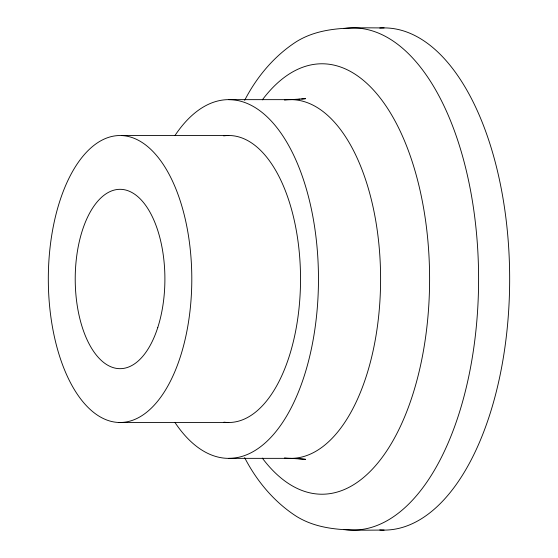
<?xml version="1.0" encoding="UTF-8"?>
<svg xmlns="http://www.w3.org/2000/svg" width="558" height="558" viewBox="0 0 558 558"><rect width="100%" height="100%" fill="white"/><g stroke="black" fill="none" stroke-linecap="round" stroke-linejoin="round"><path stroke-width="0.84" d="M244.641 100.342C256.729 76.934 274.166 56.002 296.417 41.655C322.622 25.431 354.679 28.04 384.113 27.9M296.765 99.533L299.981 99.212M301.585 99.059L305.603 98.661L290.92 99.645L228.787 99.645M121.728 135.552L228.787 135.517M118.394 422.448A143.483 71.745 90 0 0 183.003 210.164A143.483 71.745 90 0 0 58.778 204.388A143.483 71.745 90 0 0 118.394 422.448L228.787 422.483M228.787 458.355L290.92 458.355L305.603 459.339L296.765 458.467M384.113 530.1C354.679 529.961 322.622 532.569 296.417 516.345C274.166 501.998 256.729 481.066 244.641 457.658M379.775 28.053A251.1 125.55 -90 0 1 509.663 279A251.1 125.55 -90 0 1 379.775 529.947M174.989 135.496A179.355 89.678 90 0 1 295.133 158.319A179.355 89.678 90 0 1 295.133 399.681A179.355 89.678 90 0 1 174.989 422.504M223.66 135.88A143.483 71.745 -90 0 1 300.532 278.714A143.483 71.745 -90 0 1 223.946 422.162M344.091 28.542A251.1 125.55 -90 0 1 478.597 279A251.1 125.55 -90 0 1 344.091 529.458M284.524 100.098A179.355 89.678 -90 0 1 380.598 279A179.355 89.678 -90 0 1 284.524 457.902M262.323 99.882A215.228 107.617 -90 0 1 402.925 137.163A215.228 107.617 -90 0 1 402.925 420.837A215.228 107.617 -90 0 1 262.323 458.118M157.781 327.476A89.678 44.842 -90 0 0 122.188 189.42A89.678 44.842 -90 0 0 80.206 320.104A89.678 44.842 -90 0 0 157.781 327.476"/></g></svg>
